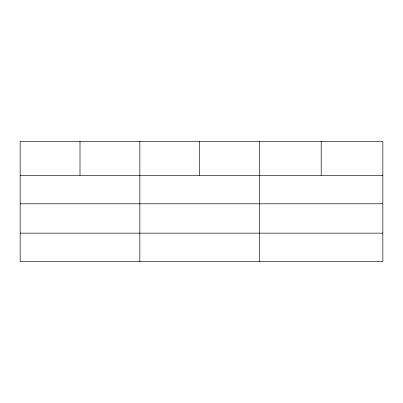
<?xml version="1.0" encoding="UTF-8"?>
<svg xmlns="http://www.w3.org/2000/svg" width="403" height="403" viewBox="0 0 403 403"><rect width="100%" height="100%" fill="white"/><g stroke="black" fill="none" stroke-linecap="round" stroke-linejoin="round"><path stroke-width="0.6" d="M382.85 203.792L382.85 141.367L20.15 141.367L20.15 261.633L382.85 261.633L382.85 203.792L20.15 203.792M20.15 175.305L382.85 175.305M20.15 233.146L382.85 233.146M321.191 141.367L321.191 175.305M259.532 141.367L259.532 261.633M199.686 141.367L199.686 175.305M139.841 141.367L139.841 261.633M79.996 141.367L79.996 175.305"/></g></svg>
